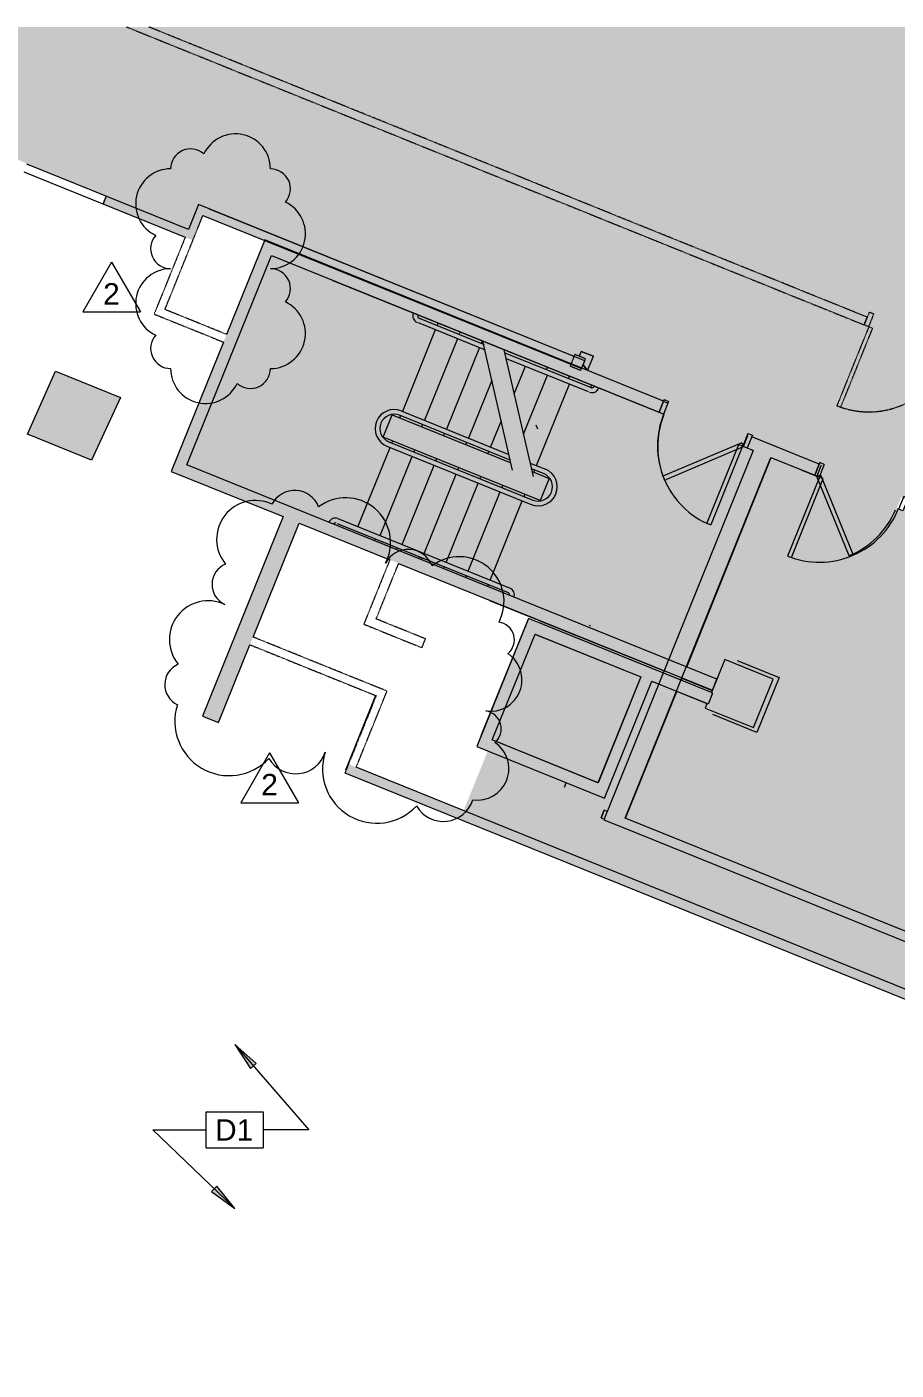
# Model space of a CAD drawing. Header units: inches. Extents: x 240 to 2116, y -1902 to 111.
# Drawn here: x 725 to 1091, y -454 to 111 of the extents above; entities that cross this region are included whole.
import ezdxf

# ---------------------------------------------------------------- set-up
doc = ezdxf.new("R2010")
doc.units = ezdxf.units.IN
doc.header["$MEASUREMENT"] = 0
doc.linetypes.add('Demolished', pattern=[0.1875, 0.125, -0.0625])
for name, color, linetype, lineweight in [('8th floor - 800-805 background_dwg', 8, 'Continuous', 9), ('A-ANNO-KEYN', 231, 'Continuous', 9), ('A-DETL-GENF', 92, 'Continuous', 9), ('A-DOOR', 31, 'Continuous', 13), ('A-DOOR-FRAM', 31, 'Continuous', 20), ('A-WALL', 113, 'Continuous', 13), ('A-Wall-Bldg', 7, 'Continuous', 9), ('A-Wall-Exst', 7, 'Continuous', 9), ('A-WALL-PATT', 111, 'Continuous', 13), ('G-ANNO-REVC', 71, 'Continuous', 9), ('G-ANNO-REVC-IDEN', 71, 'Continuous', 9), ('I-WALL', 2, 'Continuous', 13)]:
    doc.layers.add(name, color=color, linetype=linetype, lineweight=lineweight)
doc.styles.add('Arial', font='arial.ttf', dxfattribs={"height": 9})

# ---------------------------------------------------------------- blocks, each defined once
blk = doc.blocks.new('Single Flush - OTJ_SOLIDFLUSH_ALUM-V1-FIRST FLOOR DEMOLITION')
at = {"layer": 'A-DOOR', "color": 10, "linetype": 'Demolished', "lineweight": 20}
for p, q in [((16.15625, 37.5625), (16.15625, 1.75)), ((17.90625, 37.5625), (16.15625, 37.5625)), ((17.90625, 1.75), (17.90625, 37.5625)), ((16.15625, 1.75), (17.90625, 1.75))]:
    blk.add_line(p, q, dxfattribs=at)
at = {"layer": 'A-DOOR', "color": 7, "linetype": 'Demolished', "lineweight": 9}
blk.add_arc((17.90625, 1.75), 35.8125, 90, 180.5, dxfattribs=at)
at = {"layer": 'A-DOOR-FRAM', "color": 10, "linetype": 'Demolished'}
for p, q in [((-20, -4), (-20, 1.75)), ((-20, 1.75), (-18, 1.75)), ((-18, -4), (-18, 1.75)), ((18.000004, -4), (18.000004, 1.75)), ((18.000004, 1.75), (20.000004, 1.75)), ((20.000004, -4), (20.000004, 1.75)), ((-20, -4), (-18, -4)), ((18.000004, -4), (20.000004, -4))]:
    blk.add_line(p, q, dxfattribs=at)
blk = doc.blocks.new('Single Flush - OTJ_SOLIDFLUSH_ALUM-5004356-FIRST FLOOR DEMOLITION')
at = {"layer": 'A-DOOR', "color": 8, "lineweight": 20}
for p, q in [((16.15625, -2.5), (17.90625, -2.5)), ((16.15625, -38.3125), (16.15625, -2.5)), ((17.90625, -2.5), (17.90625, -38.3125)), ((17.90625, -38.3125), (16.15625, -38.3125))]:
    blk.add_line(p, q, dxfattribs=at)
at = {"layer": 'A-DOOR', "lineweight": 9}
blk.add_arc((17.90625, -2.5), 35.8125, 179.5, 270, dxfattribs=at)
at = {"layer": 'A-DOOR-FRAM', "color": 8}
for p, q in [((-20, 3.25), (-20, -2.5)), ((-20, 3.25), (-18, 3.25)), ((-18, 3.25), (-18, -2.5)), ((18.000004, 3.25), (18.000004, -2.5)), ((18.000004, 3.25), (20.000004, 3.25)), ((20.000004, 3.25), (20.000004, -2.5)), ((-20, -2.5), (-18, -2.5)), ((18.000004, -2.5), (20.000004, -2.5))]:
    blk.add_line(p, q, dxfattribs=at)
blk = doc.blocks.new('Single Flush - OTJ_SOLIDFLUSH_ALUM-5004367-FIRST FLOOR DEMOLITION')
at = {"layer": 'A-DOOR', "color": 8, "lineweight": 20}
for p, q in [((16.15625, 38.3125), (16.15625, 2.5)), ((17.90625, 38.3125), (16.15625, 38.3125)), ((17.90625, 2.5), (17.90625, 38.3125)), ((16.15625, 2.5), (17.90625, 2.5))]:
    blk.add_line(p, q, dxfattribs=at)
at = {"layer": 'A-DOOR', "lineweight": 9}
blk.add_arc((17.90625, 2.5), 35.8125, 90, 180.5, dxfattribs=at)
at = {"layer": 'A-DOOR-FRAM', "color": 8}
for p, q in [((-20, -3.25), (-20, 2.5)), ((-20, 2.5), (-18, 2.5)), ((-18, -3.25), (-18, 2.5)), ((18.000004, -3.25), (18.000004, 2.5)), ((18.000004, 2.5), (20.000004, 2.5)), ((20.000004, -3.25), (20.000004, 2.5)), ((-20, -3.25), (-18, -3.25)), ((18.000004, -3.25), (20.000004, -3.25))]:
    blk.add_line(p, q, dxfattribs=at)
blk = doc.blocks.new('8th floor - 800-805 background_dwg-4807125-FIRST FLOOR DEMOLITION')
at = {"layer": 'A-Wall-Bldg'}
h = blk.add_hatch(color=256, dxfattribs=at)
h.paths.add_polyline_path([(613.64, 589.67), (603.01, 563.39), (598.37, 565.24), (597.76, 563.73), (602.4, 561.85), (611.33, 583.96)], flags=0)
h.paths.add_polyline_path([(611.32, 597.26), (611.31, 597.26), (611.31, 597.25)], flags=0)
h.paths.add_polyline_path([(579.16, 237.43), (579.04, 237.47), (533.91, 125.89), (557.3, 116.48), (565.07, 135.69), (557.22, 116.5), (534.05, 125.89), (578.92, 236.85)], flags=0)
h.paths.add_polyline_path([(552.45, 185.07), (501.02, 58.71), (413.21, 94.2), (404.37, 72.35), (492.46, 36.76), (534.04, 139.57)], flags=0)
h.paths.add_polyline_path([(497.28, 301.76), (492.64, 303.63), (492.29, 302.77), (496.84, 300.93), (489.37, 282.47), (489.48, 282.47), (496.84, 300.68)], flags=0)
h.paths.add_polyline_path([(486.47, 275.02), (486.37, 275.06), (485.34, 272.5), (480.8, 274.34), (480.16, 272.74), (484.79, 270.87), (486.37, 274.79)], flags=0)
h.paths.add_polyline_path([(471.32, 237.53), (466.68, 239.41), (465.81, 237.25), (470.34, 235.42), (457.71, 204.15), (471.22, 237.3)], flags=0)
h = blk.add_hatch(color=256, dxfattribs=at)
h.paths.add_polyline_path([(632.7, 212.51), (632.7, 212.51), (632.58, 212.2)], flags=0)
h.paths.add_polyline_path([(626.19, 209.75), (581.63, 227.73), (563.65, 183.27), (563.72, 183.27), (581.69, 227.73), (626.19, 209.74), (626.19, 209.74)], flags=0)
blk.add_hatch(color=256, dxfattribs=at).paths.add_polyline_path([(490.63, -2.9), (464.1, 8.86), (453.04, -18.49), (479.58, -30.25)], flags=0)
for p, q in [((492.64, 303.63), (497.28, 301.76)), ((497.18, 301.51), (494.65, 295.27)), ((496.44, 299.94), (496.53, 299.9)), ((480.8, 274.34), (480.72, 274.13)), ((486.47, 275.02), (486.22, 274.39)), ((582.17, 244.94), (587.37, 257.79)), ((592.93, 255.55), (587.73, 242.69)), ((471.32, 237.53), (415.07, 98.36)), ((466.68, 239.41), (465.81, 237.25)), ((549.52, 164.15), (579.17, 237.52)), ((584.73, 235.27), (583.56, 232.37)), ((563.7, 183.24), (581.69, 227.73)), ((460.47, 211.02), (460.59, 210.97)), ((445.34, 170.57), (460, 206.86)), ((447.71, 171.12), (461.67, 205.63)), ((458.96, 206.95), (459.89, 206.57)), ((560.18, 206.55), (559.99, 206.08)), ((455.21, 197.67), (456.14, 197.3)), ((492.79, 183.9), (458.48, 197.76)), ((628.03, 195.62), (626.18, 196.37)), ((451.47, 188.4), (452.39, 188.03)), ((479.55, 178.46), (454.74, 188.49)), ((491.73, 181.27), (494.29, 187.61)), ((496.14, 186.86), (494.11, 181.82)), ((497.4, 182.58), (444.15, 170.29)), ((475.67, 183.66), (477.28, 184.35)), ((482.76, 121.73), (507.27, 182.36)), ((484.62, 120.98), (509.12, 181.61)), ((495.57, 182.77), (494.64, 183.15)), ((462.56, 174.54), (450.99, 179.22)), ((505.77, 178.65), (504.84, 179.03)), ((541, 164.41), (507.62, 177.9)), ((606.34, 160.6), (557.19, 180.47)), ((494.67, 173.74), (440.49, 161.24)), ((469.78, 126.98), (488.07, 172.22)), ((490.45, 172.76), (471.64, 126.23)), ((502.02, 169.38), (501.09, 169.75)), ((515.08, 100.28), (544.37, 172.76)), ((517.16, 100.08), (546.2, 171.93)), ((456.99, 165.05), (481.21, 155.26)), ((473.98, 168.97), (484.96, 164.53)), ((537.25, 155.14), (503.88, 168.63)), ((430.74, 134.46), (441.84, 161.93)), ((444.22, 162.48), (432.79, 134.18)), ((440.38, 160.97), (441.31, 160.6)), ((443.16, 159.85), (477.47, 145.98)), ((487.74, 163.4), (486.81, 163.78)), ((498.27, 160.11), (497.35, 160.48)), ((533.51, 145.87), (500.13, 159.36)), ((543.66, 163.34), (542.85, 163.66)), ((483.99, 154.13), (483.07, 154.51)), ((539.91, 154.07), (539.11, 154.39)), ((436.63, 151.7), (437.56, 151.33)), ((439.41, 150.58), (473.72, 136.71)), ((494.53, 150.84), (493.6, 151.21)), ((529.76, 136.6), (496.38, 150.09)), ((432.89, 142.43), (433.81, 142.06)), ((435.67, 141.31), (469.97, 127.44)), ((480.25, 144.86), (479.32, 145.23)), ((490.78, 141.57), (489.85, 141.94)), ((536.16, 144.8), (535.36, 145.12)), ((476.5, 135.59), (475.57, 135.96)), ((526.01, 127.33), (492.63, 140.82)), ((532.41, 135.53), (531.61, 135.85)), ((487.03, 132.29), (486.11, 132.67)), ((522.26, 118.05), (488.89, 131.54)), ((531.92, 134.31), (531.12, 134.64)), ((472.75, 126.32), (471.83, 126.69)), ((528.17, 125.04), (527.38, 125.37)), ((483.29, 123.02), (482.36, 123.4)), ((518.52, 108.78), (485.14, 122.27)), ((524.42, 115.77), (523.63, 116.09))]:
    blk.add_line(p, q, dxfattribs=at)
at = {"layer": 'A-Wall-Bldg', "flags": 128}
for points in [[(496.68, 303.4), (530.04, 316.94), (530.7, 315.32), (497.34, 301.78)], [(453.05, -18.49), (464.09, 8.86), (490.47, -3.27), (479.57, -30.24)]]:
    blk.add_lwpolyline(points, close=True, dxfattribs=at)
for points in [[(574.73, 268.29), (581.86, 285.93), (605.03, 276.56), (597.53, 258)], [(485.34, 272.27), (484.78, 270.88), (480.15, 272.75)], [(498.86, 237.74), (484.78, 270.88), (483.17, 270.19), (497.25, 237.06)], [(581.69, 227.73), (626.19, 209.74), (608.2, 165.24)], [(495.3, 182.09), (498.15, 189.15), (507.42, 185.4), (480.76, 119.44), (471.49, 123.19), (491.64, 173.04)]]:
    blk.add_lwpolyline(points, dxfattribs=at)
at = {"layer": 'A-Wall-Bldg'}
for centre, radius, start, end in [((497.37, 301.8), 35.97, 22.0719, 67.1138), ((484.79, 270.84), 35.97, 247.9851, 293.027), ((459.08, 207.23), 3, 337.9948, 67.9948), ((459.08, 207.23), 1, 337.9948, 67.9948), ((501.71, 184.61), 8, 337.9929, 157.9929), ((501.71, 184.61), 6, 337.9929, 157.9929), ((547.12, 171.56), 3, 70.4879, 157.991), ((547.12, 171.56), 1, 76.1332, 157.991), ((429.82, 134.84), 3, 247.991, 337.991), ((429.82, 134.84), 1, 247.991, 337.991), ((477.2, 123.98), 8, 157.9929, 337.9929), ((477.2, 123.98), 6, 157.9929, 337.9929), ((517.89, 99.24), 3, 157.9948, 245.0045), ((517.89, 99.24), 1, 157.9948, 238.3277)]:
    blk.add_arc(centre, radius, start, end, dxfattribs=at)
at = {"layer": 'A-Wall-Exst'}
for p, q in [((577.52, 247.04), (489.44, 282.63)), ((583.13, 244.77), (582.15, 245.17)), ((641.14, 221.33), (587.77, 242.9)), ((638.29, 213.61), (637.77, 212.33)), ((446.85, 199.66), (384.91, 46.35))]:
    blk.add_line(p, q, dxfattribs=at)
at = {"layer": 'A-Wall-Exst', "flags": 128}
for points in [[(637.77, 212.33), (641.02, 211.02), (641.53, 212.29)], [(452.79, 205.36), (446.8, 207.78), (444.74, 202.68), (446.79, 201.85)], [(589.51, 116.2), (620.89, 103.52), (620.98, 103.74)]]:
    blk.add_lwpolyline(points, dxfattribs=at)
at = {"layer": 'A-WALL-PATT', "color": 7, "lineweight": 9}
for p, q in [((641.02, 211.02), (637.77, 212.33)), ((444.74, 202.68), (446.8, 207.78)), ((452.71, 205.18), (450.33, 203.47)), ((450.33, 203.47), (452.71, 205.18)), ((620.98, 103.74), (620.89, 103.52))]:
    blk.add_line(p, q, dxfattribs=at)
blk = doc.blocks.new('Keynote Tag - Keynote Number - Boxed-135510-FIRST FLOOR DEMOLITION')
at = {"layer": 'A-ANNO-KEYN'}
for p, q in [((-0.125, -0.0792), (-0.125, 0.0781)), ((-0.125, 0.0781), (0.125, 0.0781)), ((0.125, 0.0781), (0.125, -0.0792)), ((-0.125, -0.0792), (0.125, -0.0792))]:
    blk.add_line(p, q, dxfattribs=at)
blk = doc.blocks.new('Family - ___-5546209-FIRST FLOOR DEMOLITION')
at = {"layer": 'G-ANNO-REVC'}
for centre, radius, start, end in [((837.53, -94.82), 10.76, 20.7432, 152.5535), ((821.02, -104.62), 16.32, 64.7468, 219.5381), ((859.02, -105.98), 18.83, 332.5535, 127.3448), ((885.28, -119.62), 10.76, 20.7432, 152.5535), ((906.76, -130.78), 18.83, 332.5535, 127.3448), ((812.07, -123.59), 9.32, 112.9365, 244.7468), ((801.14, -146.78), 16.32, 64.7468, 219.5381), ((922.37, -146.93), 7.56, 309.8238, 81.6341), ((792.19, -165.75), 9.32, 112.9365, 244.7468), ((919.9, -163.75), 13.22, 261.6341, 56.4253), ((809.96, -181.19), 22.85, 162.1438, 316.935), ((916.88, -184.31), 7.56, 309.8238, 81.6341), ((914.4, -201.13), 13.22, 261.6341, 56.4253), ((837.92, -190.2), 13.06, 210.3335, 342.1438), ((872.09, -201.21), 22.85, 162.1438, 316.935), ((900.05, -210.21), 13.06, 210.3335, 342.1438)]:
    blk.add_arc(centre, radius, start, end, dxfattribs=at)
blk = doc.blocks.new('Revision Tag - Revision Tag-133968-FIRST FLOOR DEMOLITION')
at = {"layer": 'G-ANNO-REVC-IDEN'}
for p, q in [((0, 0.1384), (-0.1263, -0.0804)), ((0, 0.1384), (0.1263, -0.0804)), ((-0.1263, -0.0804), (0.1263, -0.0804))]:
    blk.add_line(p, q, dxfattribs=at)
blk = doc.blocks.new('Family - ___-5552599-FIRST FLOOR DEMOLITION')
at = {"layer": 'G-ANNO-REVC'}
for centre, radius, start, end in [((812.64, 51.23), 14.7, 0, 154.7912), ((793.74, 51.23), 8.4, 48.1897, 180), ((785.34, 36.53), 14.7, 90, 244.7912), ((827.34, 42.83), 8.4, 318.1897, 90), ((827.34, 23.93), 14.7, 270, 64.7912), ((785.34, 17.63), 8.4, 138.1897, 270), ((785.34, -5.47), 14.7, 90, 244.7912), ((827.34, 0.83), 8.4, 318.1897, 90), ((827.34, -18.07), 14.7, 270, 64.7912), ((785.34, -24.37), 8.4, 138.1897, 270), ((800.04, -32.77), 14.7, 180, 334.7912), ((818.94, -32.77), 8.4, 228.1897, 360)]:
    blk.add_arc(centre, radius, start, end, dxfattribs=at)

msp = doc.modelspace()

# ---------------------------------------------------------------- hatches: boundary and pattern name
at = {"layer": 'A-ANNO-KEYN'}
for points in [[(812.33, -317.09), (819, -327.19), (821.38, -325.12)], [(812.33, -386.13), (804.77, -376.68), (802.58, -378.95)]]:
    msp.add_hatch(color=256, dxfattribs=at).paths.add_polyline_path(points, flags=0)
at = {"layer": 'A-DETL-GENF'}
h = msp.add_hatch(color=254, dxfattribs=at)
h.paths.add_polyline_path([(768.71, -1901.57), (848.09, -1901.57), (893.48, -1789.26), (903.31, -1793.24), (859.53, -1901.57), (2115.79, -1901.57), (2115.79, -164.46), (2008.52, -429.97), (1892.39, -383.05), (1892.39, -747.55), (1888.89, -747.53), (1888.89, -489.42), (1881.89, -489.42), (1881.89, -485.92), (1888.89, -485.92), (1888.89, -381.64), (1871.3, -374.53), (1913.44, -270.22), (1928.64, -276.36), (1927.33, -279.61), (1915.37, -274.78), (1875.85, -372.6), (2006.58, -425.41), (2068.3, -272.67), (1992.86, -242.19), (1970.67, -297.12), (1964.41, -294.59), (1965.72, -291.35), (1968.74, -292.56), (1989.62, -240.88), (1981.97, -237.79), (1983.28, -234.55), (2069.61, -269.42), (2115.79, -155.11), (2115.79, 40.16), (1940.62, 110.96), (1553.97, 110.96), (1494.21, -36.95), (1610.28, -83.84), (1608.97, -87.09), (1480.15, -35.04), (1481.46, -31.8), (1490.97, -35.64), (1550.2, 110.96), (1346.53, 110.96), (1315.87, 35.15), (1393.31, 3.82), (1393.43, 4.11), (1413.83, -4.13), (1413.75, -4.44), (1444.38, -16.81), (1443.06, -20.06), (1412.41, -7.67), (1405.5, -24.75), (1385.1, -16.51), (1392, 0.57), (1294.39, 40.06), (1295.7, 43.3), (1312.62, 36.46), (1342.76, 110.96), (1145.65, 110.96), (1150.94, 108.82), (1148.52, 102.84), (1258.62, 58.3), (1257.31, 55.06), (1147.2, 99.6), (1139.52, 80.6), (1115.51, 90.32), (1123.86, 110.96), (631.56, 110.96), (624.73, 94.03), (792.9, 26), (797.01, 36.17), (959.52, -29.48), (958.26, -32.61), (992.67, -46.53), (992.63, -46.63), (994.78, -47.5), (992.9, -52.14), (942.78, -31.74), (849.57, 5.96), (814.09, -81.84), (958.58, -140.61), (994.81, -155.26), (1030.39, -67.29), (1026.24, -65.61), (1028.12, -60.98), (1029.71, -61.62), (1029.75, -61.53), (1058.18, -73.03), (1058.18, -73.13), (1059, -73.46), (1057.13, -78.1), (1037.81, -70.29), (1002.22, -158.26), (1015.08, -163.45), (1018.42, -155.21), (1038.81, -163.45), (1030.57, -183.85), (1010.17, -175.6), (1010.93, -173.71), (998.08, -168.51), (976.49, -221.88), (1215.66, -318.63), (1265.23, -195.93), (1222.67, -178.72), (1234.4, -149.74), (1090.72, -91.66), (1092.59, -87.03), (1095.23, -88.1), (1095.26, -88.03), (1285.7, -165.08), (1283.82, -169.72), (1280.66, -168.44), (1244.39, -258.21), (1281.37, -273.17), (1285.43, -263.13), (1305.83, -271.37), (1298.33, -289.91), (1307.84, -293.76), (1347.55, -195.48), (1317.23, -183.22), (1319.1, -178.59), (1352.67, -192.15), (1350.78, -196.82), (1494.45, -254.87), (1496.31, -250.28), (1637.87, -307.47), (1637.87, -1157.84), (1596.49, -1157.84), (1596.49, -1238.44), (1393.7, -1238.44), (1390.34, -1246.85), (1390.34, -1238.44), (1388.86, -1238.44), (1388.86, -855.25), (1285.16, -925.18), (1265.15, -975.36), (1229.33, -960.88), (1199.86, -980.75), (1179.39, -995), (1206.13, -1033.42), (1190.34, -1072.48), (1093.05, -928.2), (1092.62, -927.66), (1092.08, -927.23), (1091.46, -926.93), (1090.79, -926.79), (1090.1, -926.8), (1089.43, -926.97), (1088.82, -927.28), (1040.99, -959.53), (1028.72, -950.31), (1016.73, -940.73), (1005.04, -930.78), (993.65, -920.48), (982.58, -909.85), (971.84, -898.88), (960.67, -886.71), (951.38, -876), (941.68, -864.1), (932.34, -851.92), (923.37, -839.46), (914.79, -826.73), (906.6, -813.75), (898.8, -800.52), (891.41, -787.07), (884.43, -773.4), (877.86, -759.52), (871.72, -745.45), (866.01, -731.2), (860.73, -716.79), (855.89, -702.22), (851.5, -687.51), (847.55, -672.68), (895.3, -640.47), (895.87, -640), (896.35, -639.3), (896.59, -638.72), (896.69, -637.99), (896.59, -637.19), (896.31, -636.49), (811.28, -510.38), (305.2, -510.38), (305.2, -339.24), (300.95, -339.24), (300.95, -335.74), (343.64, -335.74), (357.87, -300.53), (351.67, -298.02), (362.17, -272.03), (368.37, -274.53), (394.33, -210.29), (355.22, -194.49), (356.53, -191.24), (362.31, -193.57), (381.76, -145.42), (375.99, -143.08), (377.3, -139.84), (416.41, -155.63), (461.67, -43.6), (434.32, -32.55), (437.22, -25.37), (440.47, -26.68), (438.87, -30.62), (552.11, -76.36), (596.87, 34.43), (483.64, 80.18), (475.59, 60.26), (481.6, 57.83), (472.61, 35.57), (466.6, 38), (455.45, 10.41), (452.21, 11.72), (463.35, 39.31), (450.36, 44.57), (459.35, 66.82), (472.35, 61.57), (481.71, 84.74), (598.18, 37.68), (627.79, 110.96), (239.6, 110.96), (239.6, -1901.57), (699.59, -1901.57)], flags=0)
h.paths.add_polyline_path([(2042.78, -1867.18), (1791.78, -1867.14), (1791.78, -1754.78), (1749.79, -1754.77), (1749.79, -1772.24), (1727.79, -1772.24), (1727.79, -1754.77), (1697.8, -1754.77), (1697.85, -1292.15), (1701.85, -1294.47), (1713.86, -1294.47), (1713.86, -1292.15), (1734.76, -1292.74), (1734.76, -1303.1), (1734.84, -1302.52), (1734.84, -1318.53), (1701.85, -1318.49), (1701.85, -1414.52), (1805.83, -1414.53), (1805.83, -1318.54), (1776.85, -1318.53), (1776.85, -1302.53), (1838.84, -1302.53), (1838.84, -1314.53), (1838.84, -1314.54), (1838.84, -1318.54), (1809.84, -1318.54), (1809.84, -1414.54), (1913.83, -1414.55), (1913.84, -1318.55), (1880.85, -1318.55), (1880.85, -1302.54), (1942.84, -1302.55), (1942.84, -1314.55), (1942.84, -1314.56), (1942.84, -1318.55), (1984.84, -1318.55), (1984.85, -1302.55), (2016.85, -1302.55), (2016.85, -1292.19), (2020.86, -1292.19), (2020.86, -1287.79), (2037.86, -1287.8), (2037.86, -1292.2), (2041.86, -1292.2), (2041.83, -1516.2), (2024.82, -1516.21), (2024.82, -1451.2), (1895.83, -1451.19), (1895.82, -1455.33), (1890.83, -1455.33), (1890.83, -1428.02), (1713.83, -1428.02), (1713.82, -1454.52), (1701.82, -1454.52), (1701.82, -1571.24), (1890.81, -1571.25), (1890.83, -1494.33), (1895.83, -1494.33), (1895.83, -1511.19), (1939.54, -1511.2), (1939.54, -1516.19), (1895.82, -1516.19), (1895.82, -1564.19), (1983.82, -1564.19), (1983.82, -1516.2), (1978.54, -1516.19), (1978.54, -1511.2), (1988.82, -1511.2), (1988.81, -1655.26), (1978.24, -1655.26), (1978.24, -1650.26), (1983.81, -1650.25), (1983.81, -1610.67), (1964.48, -1610.67), (1964.48, -1590.14), (1923.81, -1590.15), (1923.81, -1650.25), (1939.24, -1650.26), (1939.24, -1655.26), (1923.81, -1655.27), (1923.8, -1671.22), (1918.81, -1671.22), (1918.81, -1595.25), (1701.8, -1595.25), (1701.8, -1715.23), (1724.02, -1715.23), (1724.02, -1742.37), (1887.8, -1742.37), (1887.8, -1715.25), (1918.8, -1715.25), (1918.81, -1710.22), (1923.8, -1710.22), (1923.8, -1715.25), (2024.8, -1715.26), (2024.81, -1650.26), (2042.81, -1650.26), (2042.78, -1820.31), (2037.8, -1820.31), (2037.78, -1720.27), (1985.8, -1720.27), (1985.8, -1761.17), (2015.78, -1761.17), (2015.79, -1750.26), (2037.79, -1750.26), (2037.78, -1772.26), (2015.78, -1772.26), (2015.78, -1766.17), (1837.78, -1766.16), (1837.79, -1862.15), (2037.78, -1862.15), (2037.8, -1859.32), (2042.78, -1859.31), (2042.78, -1862.18)], flags=0)
h.paths.add_polyline_path([(1832.79, -1862.15), (1832.79, -1754.79), (1796.79, -1754.78), (1796.79, -1862.14), (1832.78, -1862.15)], flags=0)
h.paths.add_polyline_path([(1749.78, -1855.24), (1727.78, -1855.24), (1727.79, -1833.24), (1749.79, -1833.24)], flags=0)
h.paths.add_polyline_path([(1203.49, -1816.96), (1180.75, -1816.96), (1180.75, -1787.96), (1203.5, -1787.96), (1203.49, -1816.96)], flags=0)
h.paths.add_polyline_path([(1434.17, -1800.49), (1411.58, -1767.17), (1435.8, -1750.77), (1458.38, -1784.08), (1434.17, -1800.49)], flags=0)
h.paths.add_polyline_path([(1895.8, -1761.17), (1975.79, -1761.17), (1975.79, -1720.26), (1895.8, -1720.26), (1895.8, -1761.17)], flags=0)
h.paths.add_polyline_path([(1720.02, -1745.23), (1720.02, -1721.23), (1701.79, -1721.23), (1701.8, -1745.23), (1703.47, -1745.23)], flags=0)
h.paths.add_polyline_path([(2029.8, -1715.26), (2037.81, -1715.26), (2037.78, -1655.26), (2029.81, -1655.26), (2029.8, -1715.26)], flags=0)
h.paths.add_polyline_path([(1983.81, -1605.67), (1983.82, -1605.67), (1983.82, -1569.2), (1968.48, -1569.2), (1968.48, -1605.67), (1983.81, -1605.67)], flags=0)
h.paths.add_polyline_path([(1895.82, -1590.25), (1918.81, -1590.25), (1918.81, -1569.19), (1895.82, -1569.19), (1895.81, -1576.26), (1701.81, -1576.24), (1701.81, -1590.25), (1895.81, -1590.25)], flags=0)
h.paths.add_polyline_path([(1964.48, -1585.14), (1964.48, -1569.2), (1923.82, -1569.2), (1923.82, -1585.14), (1963.19, -1585.14)], flags=0)
h.paths.add_polyline_path([(1234.53, -1515.77), (1222.19, -1497.55), (1240.4, -1485.21), (1252.74, -1503.43)], flags=0)
h.paths.add_polyline_path([(2037.83, -1511.2), (2037.83, -1463.16), (2029.83, -1463.16), (2029.83, -1511.2)], flags=0)
h.paths.add_polyline_path([(1461.83, -1461.61), (1439.83, -1461.61), (1439.83, -1439.61), (1461.83, -1439.61)], flags=0)
h.paths.add_polyline_path([(2037.84, -1447.2), (2037.84, -1411.21), (2013.84, -1411.2), (2013.84, -1447.2), (2031.26, -1447.2)], flags=0)
h.paths.add_polyline_path([(2009.83, -1447.2), (2009.84, -1407.2), (2037.84, -1407.2), (2037.84, -1323.57), (1937.84, -1323.55), (1937.84, -1318.56), (1925.84, -1318.56), (1925.84, -1334.55), (1917.83, -1334.55), (1917.83, -1413.15), (1927.29, -1413.15), (1927.29, -1428.02), (1895.84, -1428.02), (1895.84, -1447.19), (2001.61, -1447.2)], flags=0)
h.paths.add_polyline_path([(1713.83, -1427.99), (1711.83, -1426.53), (1711.86, -1426.55)], flags=0)
h.paths.add_polyline_path([(1909.83, -1423.67), (1909.83, -1418.55), (1713.83, -1418.52), (1713.83, -1423.64), (1909.83, -1423.67)], flags=0)
h.paths.add_polyline_path([(2024.85, -1318.56), (2024.85, -1318.56), (2024.85, -1318.56)], flags=0)
h.paths.add_polyline_path([(1718.84, -1314.52), (1718.84, -1305.52), (1701.85, -1305.52), (1701.85, -1306.52), (1717.85, -1306.52), (1717.85, -1314.52)], flags=0)
h.paths.add_polyline_path([(1701.85, -1294.47), (1697.85, -1292.15), (1701.85, -1292.15)], flags=0)
h.paths.add_polyline_path([(1140.13, -1276.52), (1119.74, -1268.28), (1127.98, -1247.88), (1148.38, -1256.13)], flags=0)
h.paths.add_polyline_path([(1990.87, -1272.66), (1990.87, -1164.58), (2024.87, -1164.57), (2024.87, -1160.57), (2036.88, -1160.56), (2036.88, -1055.57), (2040.88, -1055.57), (2040.86, -1185.92), (2037.87, -1185.92), (2037.87, -1190.32), (2020.87, -1190.32), (2020.87, -1185.92), (2016.87, -1185.92), (2016.87, -1175.55), (1990.87, -1175.55)], flags=0)
h.paths.add_polyline_path([(1717.94, -1183.83), (1701.86, -1183.66), (1701.86, -1179.65), (1697.86, -1179.65), (1697.88, -1097.48), (1697.9, -985.53), (1702.89, -985.53), (1702.9, -1041.52), (1717.88, -1041.53), (1717.88, -1051.53), (1905.88, -1051.55), (1905.88, -1041.55), (1925.88, -1041.56), (1925.88, -1055.55), (1809.88, -1055.54), (1809.88, -1160.53), (1838.87, -1160.54), (1838.86, -1175.53), (1776.86, -1175.53), (1776.87, -1160.53), (1805.87, -1160.53), (1805.87, -1055.54), (1701.87, -1055.53), (1701.87, -1160.52), (1734.87, -1160.52), (1734.83, -1164.51), (1734.86, -1164.52), (1734.82, -1175.54), (1734.06, -1183.45), (1718.1, -1183.56)], flags=0)
h.paths.add_polyline_path([(1880.86, -1175.54), (1880.87, -1160.55), (1948.87, -1160.57), (1948.86, -1164.55), (1948.86, -1164.57), (1948.86, -1175.54), (1881.27, -1175.54)], flags=0)
h.paths.add_polyline_path([(1713.87, -1172.53), (1713.87, -1172.52), (1701.86, -1172.52)], flags=0)
h.paths.add_polyline_path([(1990.87, -1164.58), (1990.87, -1164.57), (1990.87, -1160.57), (2024.87, -1160.57), (2024.87, -1164.58), (1990.87, -1164.58)], flags=0)
h.paths.add_polyline_path([(1921.87, -1160.55), (1909.87, -1160.55), (1909.88, -1055.55), (1913.87, -1055.56), (1913.87, -1142.55), (1917.87, -1142.55), (1917.87, -1055.55), (1921.87, -1055.56), (1921.87, -1160.55)], flags=0)
h.paths.add_polyline_path([(2036.88, -1055.57), (2020.88, -1055.54), (2020.88, -1043.57), (2040.88, -1043.57), (2040.87, -1055.57)], flags=0)
h.paths.add_polyline_path([(1697.9, -898.37), (1697.92, -747.53), (1698.23, -747.53), (1698.23, -470.21), (1701.73, -470.21), (1701.73, -485.92), (1841.89, -485.96), (1841.89, -489.42), (1701.73, -489.42), (1701.73, -747.53), (2036.93, -747.57), (2036.93, -747.57), (2040.93, -747.57), (2040.93, -752.53), (1728.92, -752.53), (1728.9, -856.87), (1702.9, -856.88), (1702.9, -898.37)], flags=0)
h.paths.add_polyline_path([(2037.9, -889.57), (2015.9, -889.57), (2015.9, -867.56), (2037.9, -867.57)], flags=0)
h.paths.add_polyline_path([(1702.9, -889.53), (1702.9, -867.53), (1749.9, -867.53), (1749.9, -889.53), (1702.9, -889.52)], flags=0)
h.paths.add_polyline_path([(1724.45, -851.87), (1724.45, -752.53), (1702.9, -752.53), (1702.9, -851.87), (1703.51, -851.87)], flags=0)
h.paths.add_polyline_path([(713.83, -737.92), (688.79, -727.81), (695.59, -710.99), (720.62, -721.11), (713.97, -737.56)], flags=0)
h.paths.add_polyline_path([(473.33, -647.04), (451.84, -638.35), (460.83, -616.1), (482.32, -624.78), (474.66, -643.74)], flags=0)
h.paths.add_polyline_path([(1727.98, -601.81), (1727.98, -579.53), (1749.94, -579.53), (1749.98, -601.81)], flags=0)
h.paths.add_polyline_path([(2037.94, -601.56), (2015.94, -601.56), (2015.94, -579.56), (2037.94, -579.56)], flags=0)
h.paths.add_polyline_path([(1698.23, -430.21), (1698.23, -265.39), (1114.16, -29.41), (1115.47, -26.16), (1601.7, -222.61), (1623.43, -168.83), (1632.93, -172.67), (1631.62, -175.92), (1625.36, -173.39), (1604.94, -223.92), (1643.89, -239.65), (1664.3, -189.12), (1657.58, -186.41), (1658.89, -183.16), (1704.64, -201.65), (1703.33, -204.89), (1667.55, -190.43), (1647.13, -240.97), (1726.79, -273.15), (1747.21, -222.62), (1740.42, -219.88), (1741.73, -216.63), (1748.52, -219.37), (1753.92, -206.01), (1796.89, -223.37), (1795.58, -226.62), (1755.86, -210.57), (1728.95, -277.16), (1728.95, -289.53), (1751.97, -289.53), (1751.97, -322.54), (1827.01, -352.86), (1866.45, -255.25), (1828.92, -240.09), (1830.23, -236.84), (1871.01, -253.32), (1828.95, -357.42), (1725.45, -315.6), (1725.45, -276.38), (1701.73, -266.8), (1701.73, -430.21)], flags=0)
h.paths.add_polyline_path([(1207.25, -339.45), (1214.16, -322.33), (967.57, -222.58), (990.66, -165.51), (987.76, -164.34), (967.88, -213.52), (918.75, -193.67), (908.6, -218.78), (1177.7, -327.51)], flags=0)
h.paths.add_polyline_path([(242.95, -339.24), (242.95, -335.74), (260.95, -335.74), (260.95, -339.24)], flags=0)
h.paths.add_polyline_path([(1749.97, -321.73), (1749.97, -315.53), (1734.61, -315.53), (1734.79, -315.6)], flags=0)
h.paths.add_polyline_path([(2037.97, -313.57), (2015.97, -313.56), (2015.97, -291.56), (2037.97, -291.57), (2037.97, -307.47)], flags=0)
h.paths.add_polyline_path([(1749.97, -291.53), (1749.97, -291.53), (1749.97, -291.53)], flags=0)
h.paths.add_polyline_path([(1277.93, -281.67), (1279.87, -276.88), (1242.89, -261.92), (1240.94, -266.73), (1277.19, -281.37)], flags=0)
h.paths.add_polyline_path([(1944.88, -222.81), (1929.12, -216.44), (1930.43, -213.19), (1935.63, -215.29), (1987.54, -86.83), (1990.78, -88.14), (1938.88, -216.61), (1946.19, -219.56)], flags=0)
h.paths.add_polyline_path([(395.64, -207.04), (399.56, -197.32), (372.21, -186.27), (384.55, -155.73), (411.9, -166.77), (415.09, -158.88), (385.01, -146.73), (365.55, -194.89), (395.55, -207.01)], flags=0)
h.paths.add_polyline_path([(965.12, -207.01), (983.1, -162.51), (938.6, -144.56), (920.63, -189.03), (963.25, -206.26)], flags=0)
h.paths.add_polyline_path([(1892.03, -201.45), (1723.86, -133.48), (1725.16, -130.26), (1802.23, -161.39), (1864.13, -8.18), (1867.37, -9.49), (1805.47, -162.71), (1893.34, -198.21)], flags=0)
h.paths.add_polyline_path([(1266.54, -192.69), (1276.93, -166.93), (1237.64, -151.05), (1227.23, -176.79), (1266.35, -192.61)], flags=0)
h.paths.add_polyline_path([(1012.81, -169.08), (1013.2, -168.1), (1000.35, -162.9), (999.95, -163.88), (1011.41, -168.51)], flags=0)
h.paths.add_polyline_path([(411.15, -168.63), (411.15, -168.63), (410.15, -168.23)], flags=0)
h.paths.add_polyline_path([(992.54, -160.88), (992.93, -159.9), (992.85, -159.86), (992.8, -159.98), (940.84, -138.97), (940.52, -139.83), (990.36, -160)], flags=0)
h.paths.add_polyline_path([(1672.52, -132.67), (1652.12, -124.43), (1652.12, -124.36), (1651.93, -124.29), (1658.82, -107.23), (1646.06, -102.07), (1647.37, -98.83), (1660.13, -103.99), (1660.17, -103.89), (1668.75, -107.36), (1720.61, 21.02), (1710.42, 25.14), (1720.16, 49.25), (1744.26, 39.51), (1734.52, 15.4), (1723.85, 19.68), (1671.99, -108.67), (1680.57, -112.13), (1680.57, -112.2), (1688.07, -115.27), (1686.76, -118.52), (1679.43, -115.56), (1672.57, -132.53)], flags=0)
h.paths.add_polyline_path([(2000.43, -89.92), (1980.05, -81.64), (1988.29, -61.24), (2008.67, -69.52), (2000.44, -89.89)], flags=0)
h.paths.add_polyline_path([(1077.07, -14.42), (1072.05, -12.39), (1073.36, -9.15), (1078.38, -11.18), (1077.89, -12.39)], flags=0)
h.paths.add_polyline_path([(1146.74, 103.78), (1148.33, 107.72), (1140.32, 110.96), (1128.97, 110.96), (1146.73, 103.78)], flags=0)
at = {"layer": 'A-WALL'}
msp.add_hatch(color=250, dxfattribs=at).paths.add_polyline_path([(1030.57, -183.85), (1038.81, -163.45), (1018.41, -155.21), (1012.81, -169.08), (1013.29, -169.27), (1011.41, -173.9), (1010.93, -173.71), (1010.17, -175.6), (1030.43, -183.79)], flags=0)
at = {"layer": 'A-WALL-PATT', "lineweight": 9}
for points in [[(791.49, 22.5), (792.8, 25.74), (758.26, 39.7), (756.95, 36.45)], [(794.73, 21.19), (800.26, 34.86), (797.01, 36.17), (791.49, 22.5), (792.8, 21.97)], [(958.26, -32.61), (959.52, -29.48), (800.26, 34.86), (798.94, 31.62), (825.06, 21.06), (824.96, 21.31), (943.17, -26.5)], [(790.26, -77.91), (827.72, 14.8), (823.08, 16.68), (785.62, -76.04)], [(1013.21, -168.1), (1015.08, -163.47), (792.13, -73.28), (790.26, -77.91), (992.93, -159.9), (994.52, -155.98), (1002.04, -158.72), (1000.35, -162.9), (1001.75, -163.47)], [(818.61, -149.25), (839.4, -97.79), (832.68, -95.07), (811.89, -146.53), (817.93, -148.98)], [(920.61, -189.03), (940.52, -139.83), (935.88, -137.96), (915.98, -187.16)], [(805.5, -181.7), (818.61, -149.25), (811.89, -146.53), (798.78, -178.99)], [(967.89, -213.52), (987.76, -164.34), (983.12, -162.46), (963.25, -211.65), (967.57, -213.4)], [(963.25, -211.65), (965.12, -207.01), (915.98, -187.16), (914.1, -191.79), (943.17, -203.54)], [(1209.22, -344.56), (1210.72, -340.85), (860.16, -199.21), (858.66, -202.92), (1177.7, -331.82)], [(1214.16, -322.33), (1215.66, -318.63), (976.49, -221.88), (974.99, -225.58), (1209.22, -320.34)]]:
    msp.add_hatch(color=7, dxfattribs=at).paths.add_polyline_path(points, flags=0)
h = msp.add_hatch(color=7, dxfattribs=at)
h.paths.add_polyline_path([(1347.55, -195.48), (1349.42, -190.84), (1320.64, -179.2), (1318.76, -183.83), (1339.33, -192.15)], flags=0)
h.paths.add_polyline_path([(1281.68, -168.83), (1283.56, -164.2), (1095.26, -88.03), (1093.38, -92.66), (1280.66, -168.42)], flags=0)
h.paths.add_polyline_path([(1056.3, -77.66), (1058.18, -73.03), (1029.75, -61.53), (1027.87, -66.16), (1044.84, -73.03)], flags=0)
h.paths.add_polyline_path([(990.79, -51.16), (992.67, -46.53), (824.96, 21.31), (825.06, 21.06), (824.89, 21.14), (823.08, 16.68), (979.34, -46.53)], flags=0)
h = msp.add_hatch(color=7, dxfattribs=at)
h.paths.add_polyline_path([(1725.48, -276.4), (1726.79, -273.15), (1115.47, -26.16), (1114.16, -29.41), (1725.45, -276.38)], flags=0)
h.paths.add_polyline_path([(1077.07, -14.42), (1078.38, -11.18), (1073.36, -9.15), (1072.05, -12.39), (1073.36, -12.92)], flags=0)
h = msp.add_hatch(color=7, dxfattribs=at)
h.paths.add_polyline_path([(974.99, -225.58), (1002.04, -158.72), (994.52, -155.98), (967.57, -222.58)], flags=0)
h.paths.add_polyline_path([(1002.22, -158.26), (1037.85, -70.2), (1030.43, -67.2), (994.81, -155.26), (999.11, -157.01)], flags=0)
h = msp.add_hatch(color=7, dxfattribs=at)
h.paths.add_polyline_path([(1011.41, -173.9), (1013.29, -169.27), (999.95, -163.88), (998.08, -168.51), (999.95, -169.27)], flags=0)
h.paths.add_polyline_path([(990.66, -165.51), (992.54, -160.88), (940.52, -139.83), (938.64, -144.47), (987.76, -164.34)], flags=0)

# ---------------------------------------------------------------- linework, layer by layer
at = {"layer": 'A-ANNO-KEYN'}
for p, q in [((812.33, -317.09), (819, -327.19)), ((821.38, -325.12), (812.33, -317.09)), ((812.33, -317.09), (843.52, -353.08)), ((819, -327.19), (821.38, -325.12)), ((777.92, -353.08), (800.33, -353.08)), ((812.33, -386.13), (777.92, -353.08)), ((843.52, -353.08), (824.33, -353.08)), ((804.77, -376.68), (802.58, -378.95)), ((812.33, -386.13), (804.77, -376.68)), ((802.58, -378.95), (812.33, -386.13))]:
    msp.add_line(p, q, dxfattribs=at)
at = {"layer": 'A-WALL', "color": 55}
msp.add_line((958.21, -32.73), (959.52, -29.48), dxfattribs=at)
at = {"layer": 'A-WALL', "color": 8, "lineweight": 20}
for p, q in [((1030.43, -67.2), (967.57, -222.58)), ((976.49, -221.88), (1037.85, -70.2)), ((1018.41, -155.21), (1012.81, -169.08)), ((1038.81, -163.45), (1018.41, -155.21)), ((1030.57, -183.85), (1038.81, -163.45)), ((1010.93, -173.71), (1010.17, -175.6)), ((1010.17, -175.6), (1030.57, -183.85)), ((967.57, -222.58), (974.99, -225.58))]:
    msp.add_line(p, q, dxfattribs=at)
at = {"layer": 'A-WALL', "lineweight": 9}
for p, q in [((1013.29, -169.27), (1011.41, -173.9)), ((1012.81, -169.08), (1013.29, -169.27)), ((1011.41, -173.9), (1010.93, -173.71))]:
    msp.add_line(p, q, dxfattribs=at)
at = {"layer": 'I-WALL', "color": 10, "linetype": 'Demolished', "lineweight": 20}
for p, q in [((766.75, 110.96), (1072.05, -12.39)), ((1073.36, -9.15), (776.09, 110.96)), ((782.96, -7.94), (798.94, 31.62)), ((791.49, 22.5), (778.41, -9.87)), ((778.41, -9.87), (807.59, -21.66)), ((808.9, -18.42), (782.96, -7.94)), ((955.36, -26.86), (953.39, -31.73)), ((959.85, -28.67), (955.36, -26.86)), ((953.39, -31.73), (957.88, -33.54)), ((957.88, -33.54), (958.21, -32.73)), ((959.52, -29.48), (959.85, -28.67)), ((877.55, -113.23), (866.61, -140.32)), ((871.81, -138.11), (881.26, -114.73)), ((866.61, -140.32), (891.06, -150.21)), ((892.56, -146.5), (871.81, -138.11)), ((876.35, -168.48), (820.03, -145.73)), ((891.06, -150.21), (892.56, -146.5)), ((818.72, -148.98), (871.79, -170.42)), ((863.4, -200.52), (876.35, -168.48)), ((871.79, -170.42), (858.66, -202.92))]:
    msp.add_line(p, q, dxfattribs=at)
at = {"layer": 'I-WALL', "color": 8, "lineweight": 20}
for p, q in [((792.8, 25.74), (724.88, 53.18)), ((723.57, 49.94), (791.49, 22.5)), ((797.01, 36.17), (792.8, 25.74)), ((959.52, -29.48), (797.01, 36.17)), ((798.94, 31.62), (958.21, -32.73)), ((824.96, 21.31), (808.9, -18.42)), ((992.67, -46.53), (824.96, 21.31)), ((792.13, -73.28), (827.72, 14.8)), ((827.72, 14.8), (990.79, -51.16)), ((1078.38, -11.18), (1073.36, -9.15)), ((1077.07, -14.42), (1078.38, -11.18)), ((1072.05, -12.39), (1077.07, -14.42)), ((807.59, -21.66), (785.62, -76.04)), ((990.79, -51.16), (992.67, -46.53)), ((1029.75, -61.53), (1027.87, -66.16)), ((1058.18, -73.03), (1029.75, -61.53)), ((1027.87, -66.16), (1030.43, -67.2)), ((1015.08, -163.47), (792.13, -73.28)), ((1037.85, -70.2), (1056.3, -77.66)), ((1056.3, -77.66), (1058.18, -73.03)), ((785.62, -76.04), (832.68, -95.07)), ((832.68, -95.07), (798.78, -178.99)), ((820.03, -145.73), (839.4, -97.79)), ((839.4, -97.79), (877.55, -113.23)), ((881.26, -114.73), (1013.21, -168.1)), ((935.88, -137.96), (914.1, -191.79)), ((1012.81, -169.08), (935.88, -137.96)), ((920.61, -189.03), (938.64, -144.47)), ((938.64, -144.47), (983.12, -162.46)), ((805.5, -181.7), (818.72, -148.98)), ((983.12, -162.46), (965.12, -207.01)), ((1013.21, -168.1), (1015.08, -163.47)), ((967.89, -213.52), (987.76, -164.34)), ((987.76, -164.34), (1010.93, -173.71)), ((798.78, -178.99), (805.5, -181.7)), ((914.1, -191.79), (967.89, -213.52)), ((965.12, -207.01), (920.61, -189.03)), ((858.66, -202.92), (1209.22, -344.56)), ((1207.25, -339.45), (863.4, -200.52)), ((974.99, -225.58), (1214.16, -322.33)), ((1215.66, -318.63), (976.49, -221.88))]:
    msp.add_line(p, q, dxfattribs=at)
at = {"layer": 'I-WALL', "lineweight": 9}
msp.add_line((758.26, 39.7), (756.95, 36.45), dxfattribs=at)
at = {"layer": 'I-WALL', "color": 7, "linetype": 'Demolished', "lineweight": 9}
for p, q in [((756.95, 36.45), (758.26, 39.7)), ((958.21, -32.73), (959.52, -29.48))]:
    msp.add_line(p, q, dxfattribs=at)

# ---------------------------------------------------------------- block references
at = {"layer": '8th floor - 800-805 background_dwg', "color": 7, "rotation": 270.0000000000001}
msp.add_blockref('8th floor - 800-805 background_dwg-4807125-FIRST FLOOR DEMOLITION', (755.37, 419.18), dxfattribs=at)
msp.add_blockref('8th floor - 800-805 background_dwg-4807125-FIRST FLOOR DEMOLITION', (755.37, 419.18), dxfattribs=at)
msp.add_blockref('8th floor - 800-805 background_dwg-4807125-FIRST FLOOR DEMOLITION', (755.37, 419.18), dxfattribs=at)
msp.add_blockref('8th floor - 800-805 background_dwg-4807125-FIRST FLOOR DEMOLITION', (755.37, 419.18), dxfattribs=at)
at = {"layer": 'A-ANNO-KEYN', "xscale": 95.99999999999994, "yscale": 95.99999999999994, "zscale": 95.99999999999994}
msp.add_blockref('Keynote Tag - Keynote Number - Boxed-135510-FIRST FLOOR DEMOLITION', (812.33, -353.03), dxfattribs=at)
msp.add_blockref('Keynote Tag - Keynote Number - Boxed-135510-FIRST FLOOR DEMOLITION', (812.33, -353.03), dxfattribs=at)
at = {"layer": 'A-DOOR', "color": 7, "linetype": 'Demolished', "lineweight": 9, "rotation": 157.9999999999999}
msp.add_blockref('Single Flush - OTJ_SOLIDFLUSH_ALUM-V1-FIRST FLOOR DEMOLITION', (1096.27, -20.29), dxfattribs=at)
at = {"layer": 'A-DOOR'}
for name, p, rotation in [('Single Flush - OTJ_SOLIDFLUSH_ALUM-5004356-FIRST FLOOR DEMOLITION', (1010.27, -56.35), 337.975739674371), ('Single Flush - OTJ_SOLIDFLUSH_ALUM-5004367-FIRST FLOOR DEMOLITION', (1075.78, -82.84), 157.9757396743711)]:
    msp.add_blockref(name, p, dxfattribs=dict(at, rotation=rotation))
at = {"layer": 'G-ANNO-REVC'}
for name in ['Family - ___-5552599-FIRST FLOOR DEMOLITION', 'Family - ___-5546209-FIRST FLOOR DEMOLITION']:
    msp.add_blockref(name, (0, 0), dxfattribs=at)
at = {"layer": 'G-ANNO-REVC-IDEN', "xscale": 95.99999999999994, "yscale": 95.99999999999994, "zscale": 95.99999999999994}
for p in [(760.5, -1.26), (827, -207.7)]:
    msp.add_blockref('Revision Tag - Revision Tag-133968-FIRST FLOOR DEMOLITION', p, dxfattribs=at)

# ---------------------------------------------------------------- texts
at = {"layer": 'A-ANNO-KEYN', "insert": (804.04, -348.57), "char_height": 9, "width": 19.695, "attachment_point": 1, "style": 'Arial'}
msp.add_mtext('D1', dxfattribs=at)
msp.add_mtext('D1', dxfattribs=at)
at = {"layer": 'G-ANNO-REVC-IDEN', "char_height": 9, "width": 8.484, "attachment_point": 1, "style": 'Arial'}
for insert in [(756.95, 3.14), (823.46, -203.3)]:
    msp.add_mtext('2', dxfattribs=dict(at, insert=insert))

doc.saveas('drawing.dxf')
